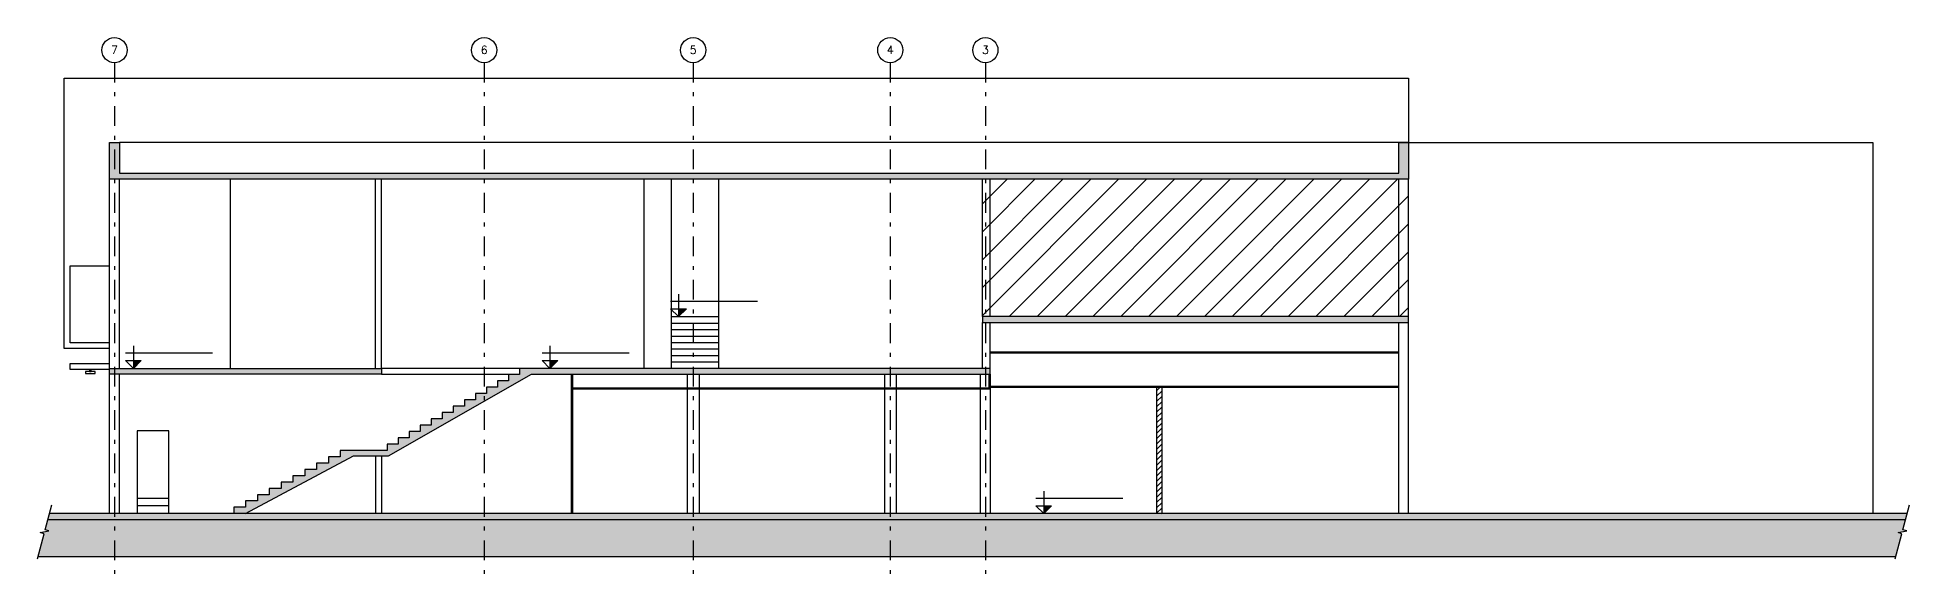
# Model space of a CAD drawing. Header units: metres. Extents: x -367 to 368, y -238 to 223.
# Drawn here: x 76.12 to 123.61, y -2.03 to 11.67 of the extents above; entities that cross this region are included whole.
import ezdxf
from ezdxf.enums import TextEntityAlignment as Align

# ---------------------------------------------------------------- set-up
doc = ezdxf.new("R2010")
doc.units = ezdxf.units.M
doc.linetypes.add('DIVIDE', pattern=[31.75, 12.7, -6.35, 0, -6.35, 0, -6.35])
doc.linetypes.add('LA_BAU_BASES GERAIS_R00$0$LA_BAU_EIXO CORTE EE_R00$0$DASHDOT', pattern=[1, 0.5, -0.25, 0, -0.25])
for name, color, linetype in [('ELE-INSTALAÇÕES', 160, 'Continuous'), ('LA_BAU_BASES GERAIS_R00$0$base', 253, 'Continuous'), ('LA_BAU_BASES GERAIS_R00$0$LA_BAU_CORTE EE_R01$0$ARQ-IND-DES', 2, 'Continuous'), ('LA_BAU_BASES GERAIS_R00$0$LA_BAU_EIXO CORTE EE_R00$0$ARQ-EXO', 9, 'LA_BAU_BASES GERAIS_R00$0$LA_BAU_EIXO CORTE EE_R00$0$DASHDOT'), ('LA_BAU_BASES GERAIS_R00$0$LA_BAU_EIXO CORTE EE_R00$0$ARQ-SMB', 1, 'Continuous'), ('LA_BAU_BASES GERAIS_R00$0$LA_BAU_EIXO CORTE EE_R00$0$ARQ-TXT', 7, 'Continuous')]:
    doc.layers.add(name, color=color, linetype=linetype)
doc.styles.add('LA_BAU_BASES GERAIS_R00$0$LA_BAU_EIXO CORTE EE_R00$0$R80-100-RS', font='romans.shx', dxfattribs={"height": 0.203})
doc.styles.add('LA_BAU_BASES GERAIS_R00$0$R60-125-RS', font='romans.shx', dxfattribs={"height": 0.19})
doc.styles.add('LA_BAU_BASES GERAIS_R00$0$R80-100-RS', font='romans.shx', dxfattribs={"height": 0.203})

# ---------------------------------------------------------------- blocks, each defined once
blk = doc.blocks.new('*U54')
at = {"layer": 'LA_BAU_BASES GERAIS_R00$0$LA_BAU_EIXO CORTE EE_R00$0$ARQ-EXO'}
blk.add_lwpolyline([(0, -0.319), (0, -13.385)], dxfattribs=at)
at = {"layer": 'LA_BAU_BASES GERAIS_R00$0$LA_BAU_EIXO CORTE EE_R00$0$ARQ-SMB'}
blk.add_circle((0, 0), 0.319, dxfattribs=at)
at = {"layer": 'LA_BAU_BASES GERAIS_R00$0$LA_BAU_EIXO CORTE EE_R00$0$ARQ-TXT', "style": 'LA_BAU_BASES GERAIS_R00$0$LA_BAU_EIXO CORTE EE_R00$0$R80-100-RS'}
blk.add_attdef('EIXO', text='', height=0.203, dxfattribs=at).set_placement((0, 0.106), align=Align.TOP_CENTER)
blk = doc.blocks.new('LA_BAU_BASES GERAIS_R00$0$LA_BAU_EIXO CORTE EE_R00')
at = {"layer": 'LA_BAU_BASES GERAIS_R00$0$LA_BAU_EIXO CORTE EE_R00$0$ARQ-EXO'}
for p, values in [((178.075, 11.355), {'EIXO': '7'}), ((187.452, 11.355), {'EIXO': '6'}), ((192.753, 11.355), {'EIXO': '5'}), ((197.753, 11.355), {'EIXO': '4'}), ((200.165, 11.355), {'EIXO': '3'})]:
    blk.add_blockref('*U54', p, dxfattribs=at).add_auto_attribs(values)
blk = doc.blocks.new('LA_BAU_BASES GERAIS_R00$0$SIMB-INICA-NÍVEL 100')
blk.add_hatch(color=256).paths.add_polyline_path([(2, 2), (0, 2), (0, 0)])
for p, q in [((0, 5.71), (0, 0)), ((-2, 3.9), (20.07, 3.9)), ((-2, 2), (2, 2))]:
    blk.add_line(p, q)
blk.add_lwpolyline([(-2, 2), (0, 0), (2, 2)])
blk = doc.blocks.new('*U52')
at = {"layer": 'LA_BAU_BASES GERAIS_R00$0$LA_BAU_CORTE EE_R01$0$ARQ-IND-DES'}
blk.add_lwpolyline([(-0.183, -0.682), (-0.013, -0.048), (-0.11, -0.022), (0.11, 0.022), (0.013, 0.048), (0.183, 0.682)], dxfattribs=at)
blk = doc.blocks.new('LA_BAU_BASES GERAIS_R00')
at = {"layer": 'LA_BAU_BASES GERAIS_R00$0$base'}
h = blk.add_hatch(color=256, dxfattribs=at)
h.dxf.hatch_style = 1
h.paths.add_polyline_path([(110.65, 8.234), (110.65, 9.014), (110.9, 9.014), (110.9, 8.084), (77.95, 8.084), (77.95, 9.014), (78.2, 9.014), (78.2, 8.234)])
h = blk.add_hatch(dxfattribs=at)
h.set_pattern_fill('_USER', color=256, scale=0.5, angle=45, pattern_type=0)
h.set_pattern_definition([(45, (-1e-14, 0), (-0.3535534, 0.3535534), [])])
h.paths.add_polyline_path([(100.09, 8.084), (110.9, 8.084), (110.9, 4.604), (100.09, 4.604)])
h = blk.add_hatch(color=256, dxfattribs=at)
h.dxf.hatch_style = 1
h.paths.add_polyline_path([(100.09, 4.454), (110.9, 4.454), (110.9, 4.604), (100.09, 4.604)])
h = blk.add_hatch(color=256, dxfattribs=at)
h.dxf.hatch_style = 1
h.paths.add_polyline_path([(84.85, 3.144), (77.95, 3.144), (77.95, 3.294), (84.85, 3.294)])
h = blk.add_hatch(color=256, dxfattribs=at)
h.dxf.hatch_style = 1
h.paths.add_polyline_path([(88.65, 3.144), (100.29, 3.144), (100.29, 3.294), (88.35, 3.294), (88.35, 3.134), (88.07, 3.134), (88.07, 2.974), (87.79, 2.974), (87.79, 2.814), (87.51, 2.814), (87.51, 2.654), (87.23, 2.654), (87.23, 2.494), (86.95, 2.494), (86.95, 2.334), (86.67, 2.334), (86.67, 2.174), (86.39, 2.174), (86.39, 2.014), (86.11, 2.014), (86.11, 1.854), (85.83, 1.854), (85.83, 1.694), (85.55, 1.694), (85.55, 1.534), (85.27, 1.534), (85.27, 1.374), (84.99, 1.374), (84.99, 1.214), (83.8, 1.214), (83.8, 1.054), (83.5, 1.054), (83.5, 0.894), (83.2, 0.894), (83.2, 0.734), (82.9, 0.734), (82.9, 0.574), (82.6, 0.574), (82.6, 0.414), (82.3, 0.414), (82.3, 0.254), (82, 0.254), (82, 0.094), (81.7, 0.094), (81.7, -0.066), (81.4, -0.066), (81.4, -0.226), (81.1, -0.226), (81.1, -0.386), (81.397, -0.386), (84.135, 1.074), (85.027, 1.074)])
h = blk.add_hatch(dxfattribs=at)
h.set_pattern_fill('ANSI31', color=256, scale=0.03)
h.set_pattern_definition([(45, (-100, 0), (-0.06735192, 0.06735192), [])])
h.paths.add_polyline_path([(104.647, 2.814), (104.507, 2.814), (104.507, -0.386), (104.647, -0.386)])
h = blk.add_hatch(color=256, dxfattribs=at)
h.dxf.hatch_style = 1
h.paths.add_polyline_path([(123.545, -0.386), (76.428, -0.386), (76.385, -0.546), (123.503, -0.546)])
h = blk.add_hatch(dxfattribs=at)
h.set_pattern_fill('EARTH', color=256, scale=0.08, angle=45)
h.set_pattern_definition([(45, (-100, -0.0064), (6e-17, 0.7184205), [0.508, -0.508]), (45, (-100.1347, 0.1283), (6e-17, 0.7184205), [0.508, -0.508]), (45, (-100.2694, 0.263), (6e-17, 0.7184205), [0.508, -0.508]), (135, (-100.2694, 0.3528), (-0.7184205, 6e-17), [0.508, -0.508]), (135, (-100.1347, 0.4875), (-0.7184205, 6e-17), [0.508, -0.508]), (135, (-100, 0.6222), (-0.7184205, 6e-17), [0.508, -0.508])])
h.paths.add_polyline_path([(123.409, -0.895), (123.313, -0.869), (123.532, -0.824), (123.435, -0.798), (123.503, -0.546), (76.385, -0.546), (76.317, -0.798), (76.414, -0.824), (76.195, -0.869), (76.292, -0.895), (76.137, -1.472), (123.255, -1.472)])
for p, q in [((110.9, 9.014), (78.2, 9.014)), ((77.95, 3.294), (77.95, 8.084)), ((78.2, 3.294), (78.2, 8.084)), ((81.015, 3.294), (81.015, 8.084)), ((84.7, 3.294), (84.7, 8.084)), ((84.85, 3.294), (84.85, 8.084)), ((91.508, 3.294), (91.508, 8.084)), ((92.2, 3.294), (92.2, 8.084)), ((93.4, 3.294), (93.4, 8.084)), ((100.09, 4.604), (100.09, 8.084)), ((100.29, 4.604), (100.29, 8.084)), ((110.65, 4.604), (110.65, 8.084)), ((110.9, 4.604), (110.9, 8.084)), ((92.2, 4.604), (93.4, 4.604)), ((92.2, 4.44), (93.4, 4.44)), ((92.2, 4.276), (93.4, 4.276)), ((100.09, 3.294), (100.09, 4.454)), ((100.29, 3.294), (100.29, 4.454)), ((110.65, -0.386), (110.65, 4.454)), ((110.9, -0.386), (110.9, 4.454)), ((92.2, 4.112), (93.4, 4.112)), ((92.2, 3.949), (93.4, 3.949)), ((92.2, 3.785), (93.4, 3.785)), ((92.2, 3.621), (93.4, 3.621)), ((92.2, 3.457), (93.4, 3.457)), ((77.95, -0.386), (77.95, 3.144)), ((78.2, -0.386), (78.2, 3.144)), ((88.35, 3.294), (84.85, 3.294)), ((84.85, 3.144), (88.35, 3.144)), ((89.662, 3.144), (89.662, -0.386)), ((89.692, 3.144), (89.692, -0.386)), ((92.603, 3.144), (92.603, 2.794)), ((92.903, 3.144), (92.903, 2.794)), ((97.603, 3.144), (97.603, 2.794)), ((97.903, 3.144), (97.903, 2.794)), ((100.04, 2.794), (100.04, 3.144)), ((100.26, 2.794), (100.26, 3.144)), ((100.29, 2.794), (89.692, 2.794)), ((92.603, 2.764), (92.603, -0.386)), ((92.903, 2.764), (92.903, -0.386)), ((97.603, 2.764), (97.603, -0.386)), ((97.903, 2.764), (97.903, -0.386)), ((100.04, -0.386), (100.04, 2.764)), ((100.29, 2.844), (110.65, 2.844)), ((100.29, 2.814), (110.65, 2.814)), ((100.29, 2.764), (100.29, -0.386)), ((104.507, 2.814), (104.507, -0.386)), ((104.647, -0.386), (104.647, 2.814)), ((84.7, 1.074), (84.7, -0.386)), ((84.85, 1.074), (84.85, -0.386)), ((123.545, -0.386), (76.428, -0.386)), ((79.45, -0.006), (78.65, -0.006)), ((79.45, -0.186), (78.65, -0.186)), ((123.503, -0.546), (76.385, -0.546)), ((76.137, -1.472), (123.255, -1.472))]:
    blk.add_line(p, q, dxfattribs=at)
at = {"layer": 'LA_BAU_BASES GERAIS_R00$0$base', "ltscale": 0.05}
for p, q in [((100.29, 3.714), (110.65, 3.714)), ((100.29, 3.684), (110.65, 3.684))]:
    blk.add_line(p, q, dxfattribs=at)
at = {"layer": 'LA_BAU_BASES GERAIS_R00$0$base'}
for points in [[(77.95, 3.794), (76.8, 3.794), (76.8, 10.644), (110.9, 10.644), (110.9, 9.014)], [(110.9, 9.014), (122.67, 9.014), (122.67, -0.386)], [(77.95, 3.944), (76.95, 3.944), (76.95, 5.894), (77.95, 5.894)], [(77.95, 3.264), (76.95, 3.264), (76.95, 3.414), (77.95, 3.414)], [(77.444, 3.214), (77.484, 3.214), (77.484, 3.264), (77.444, 3.264), (77.444, 3.214)], [(81.397, -0.386), (84.135, 1.074), (85.027, 1.074), (88.65, 3.144), (100.29, 3.144), (100.29, 3.294), (88.35, 3.294), (88.35, 3.134), (88.07, 3.134), (88.07, 2.974), (87.79, 2.974), (87.79, 2.814), (87.51, 2.814), (87.51, 2.654), (87.23, 2.654), (87.23, 2.494), (86.95, 2.494), (86.95, 2.334), (86.67, 2.334), (86.67, 2.174), (86.39, 2.174), (86.39, 2.014), (86.11, 2.014), (86.11, 1.854), (85.83, 1.854), (85.83, 1.694), (85.55, 1.694), (85.55, 1.534), (85.27, 1.534), (85.27, 1.374), (84.99, 1.374), (84.99, 1.214), (83.8, 1.214), (83.8, 1.054), (83.5, 1.054), (83.5, 0.894), (83.2, 0.894), (83.2, 0.734), (82.9, 0.734), (82.9, 0.574), (82.6, 0.574), (82.6, 0.414), (82.3, 0.414), (82.3, 0.254), (82, 0.254), (82, 0.094), (81.7, 0.094), (81.7, -0.066), (81.4, -0.066), (81.4, -0.226), (81.1, -0.226), (81.1, -0.386)], [(100.29, 3.144), (100.29, 2.764), (89.692, 2.764)], [(79.45, -0.386), (79.45, 1.714), (78.65, 1.714), (78.65, -0.386)]]:
    blk.add_lwpolyline(points, dxfattribs=at)
for points in [[(110.65, 8.234), (110.65, 9.014), (110.9, 9.014), (110.9, 8.084), (77.95, 8.084), (77.95, 9.014), (78.2, 9.014), (78.2, 8.234), (110.65, 8.234), (110.65, 8.234), (110.65, 8.234), (110.65, 8.234)], [(100.09, 4.454), (110.9, 4.454), (110.9, 4.604), (100.09, 4.604)], [(77.589, 3.214), (77.339, 3.214), (77.339, 3.164), (77.589, 3.164)], [(84.85, 3.144), (77.95, 3.144), (77.95, 3.294), (84.85, 3.294)]]:
    blk.add_lwpolyline(points, close=True, dxfattribs=at)
for name, p in [('LA_BAU_BASES GERAIS_R00$0$LA_BAU_EIXO CORTE EE_R00', (-100, 0)), ('*U52', (76.304, -0.846)), ('*U52', (123.422, -0.846))]:
    blk.add_blockref(name, p, dxfattribs=at)
for p, values in [((78.075, 11.355), {'EIXO': '7'}), ((87.452, 11.355), {'EIXO': '6'}), ((92.753, 11.355), {'EIXO': '5'}), ((97.753, 11.355), {'EIXO': '4'}), ((100.165, 11.355), {'EIXO': '3'})]:
    blk.add_blockref('*U54', p, dxfattribs=at).add_auto_attribs(values)
at = {"layer": 'LA_BAU_BASES GERAIS_R00$0$base', "xscale": 0.1000000000000014, "yscale": 0.1000000000000014, "zscale": 0.1000000000000014}
for p in [(92.382, 4.604), (78.555, 3.294), (89.121, 3.294), (101.645, -0.386)]:
    blk.add_blockref('LA_BAU_BASES GERAIS_R00$0$SIMB-INICA-NÍVEL 100', p, dxfattribs=at)
at = {"layer": 'LA_BAU_BASES GERAIS_R00$0$base', "style": 'LA_BAU_BASES GERAIS_R00$0$R60-125-RS'}
for p in [(242.782, 218.919), (358.637, 192.964)]:
    blk.add_attdef('S', text='', height=0.19, rotation=90, dxfattribs=at).set_placement(p, align=Align.MIDDLE_CENTER)
at = {"layer": 'LA_BAU_BASES GERAIS_R00$0$base', "style": 'LA_BAU_BASES GERAIS_R00$0$R80-100-RS'}
blk.add_attdef('ACESSO', text='', height=0.203, dxfattribs=at).set_placement((365.922, 191.987), align=Align.TOP_CENTER)
at = {"layer": 'LA_BAU_BASES GERAIS_R00$0$base', "style": 'LA_BAU_BASES GERAIS_R00$0$R60-125-RS'}
blk.add_attdef('S', text='', height=0.19, dxfattribs=at).set_placement((266.114, 180.913), align=Align.MIDDLE_CENTER)

msp = doc.modelspace()

# ---------------------------------------------------------------- block references
at = {"layer": 'ELE-INSTALAÇÕES', "color": 210, "linetype": 'DIVIDE', "ltscale": 0.01}
msp.add_blockref('LA_BAU_BASES GERAIS_R00', (0, 0), dxfattribs=at)

doc.saveas('drawing.dxf')
